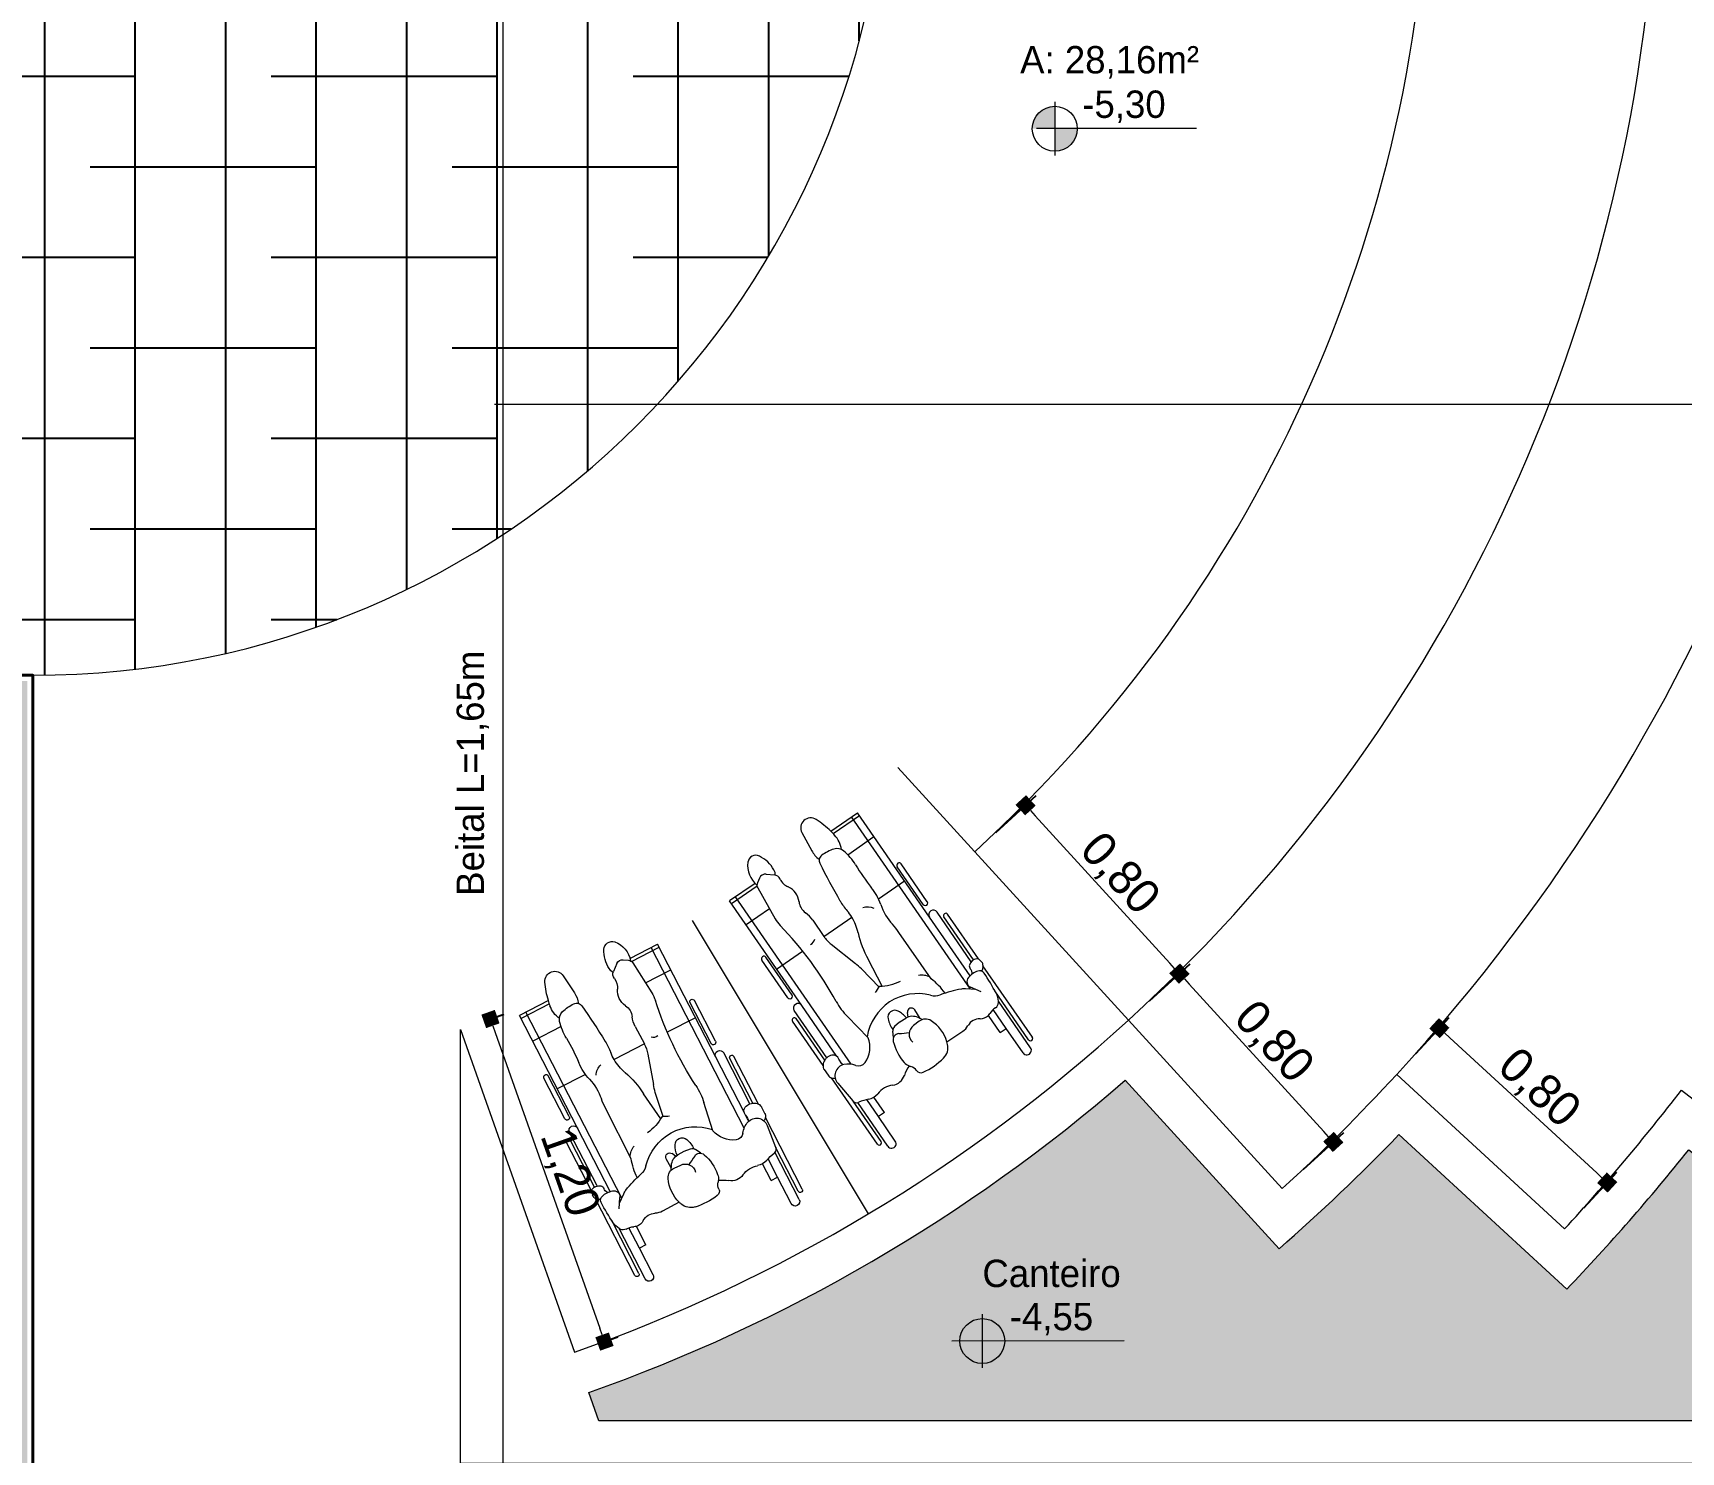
# Model space of a CAD drawing. Header units: millimetres. Extents: x 3006 to 6000, y 1661 to 3774.
# Drawn here: x 3761.31 to 3767.09, y 1866.84 to 1871.82 of the extents above; entities that cross this region are included whole.
import ezdxf

# ---------------------------------------------------------------- set-up
doc = ezdxf.new("R2010")
doc.units = ezdxf.units.MM
doc.header["$LTSCALE"] = 10
doc.linetypes.add('ACAD_ISO03W100', pattern=[30, 12, -18])
for name, color, linetype, lineweight in [('.10', 200, 'Continuous', 9), ('.15', 150, 'Continuous', 15), ('.20', 130, 'Continuous', 20), ('.40', 20, 'Continuous', 40), ('COTAS', 230, 'Continuous', 15), ('MARCAÇÕES', 230, 'Continuous', 15)]:
    doc.layers.add(name, color=color, linetype=linetype, lineweight=lineweight)
doc.layers.add('.20 hachura', color=185, linetype='Continuous')
doc.layers.add('Escrita', color=34, linetype='Continuous')
doc.layers.add('Verde', color=7, linetype='Continuous', true_color=0x136734)
doc.styles.add('Texto Wilian', font='himalaya.ttf')
doc.dimstyles.new('Cota 1-75 Exter WMJ', dxfattribs={"dimtxt": 0.12, "dimasz": 0.05, "dimexe": 0.05, "dimexo": 0.1, "dimgap": 0.002, "dimtad": 1, "dimzin": 1, "dimtxsty": 'Texto Wilian', "dimblk": 'BOXFILLED', "dimcen": 2.5, "dimclrd": 230, "dimclre": 230, "dimclrt": 104, "dimazin": 0, "dimtfac": 1, "dimtix": 1, "dimtmove": 0, "dimatfit": 3, "dimfxl": 0.3, "dimfxlon": 1, "dimlwd": 20, "dimarcsym": 1})

# ---------------------------------------------------------------- blocks, each defined once
blk = doc.blocks.new('cadeira de rodas')
at = {"layer": 'Verde', "color": 106, "lineweight": 9}
for p, q in [((3729.3176, 1869.0425), (3729.4153, 1869.1011)), ((3729.3256, 1869.0334), (3729.4214, 1869.0908)), ((3729.7709, 1868.4583), (3729.3935, 1869.088)), ((3729.6442, 1868.719), (3729.4153, 1869.1011)), ((3729.2163, 1869.0441), (3729.2464, 1868.9786)), ((3729.3716, 1868.9565), (3729.4675, 1869.0139)), ((3729.0813, 1868.9067), (3729.1104, 1868.9021)), ((3729.6249, 1868.7654), (3729.5423, 1868.9033)), ((3729.6397, 1868.7742), (3729.5571, 1868.9121)), ((3729.0413, 1868.8769), (3728.9479, 1868.821)), ((3729.0472, 1868.8666), (3728.9541, 1868.8108)), ((3729.049, 1868.8604), (3729.1032, 1868.7485)), ((3729.0578, 1868.8947), (3729.0492, 1868.8778)), ((3729.4692, 1868.7955), (3729.5643, 1868.8525)), ((3729.1769, 1868.439), (3728.9479, 1868.821)), ((3729.3361, 1868.2227), (3728.9697, 1868.8341)), ((3729.0855, 1868.785), (3729.0002, 1868.7339)), ((3729.2346, 1868.7351), (3729.2695, 1868.6761)), ((3729.2697, 1868.6759), (3729.3718, 1868.7371)), ((3729.7801, 1868.554), (3729.6715, 1868.7353)), ((3729.8057, 1868.5621), (3729.7077, 1868.7256)), ((3729.636, 1868.5034), (3729.5332, 1868.6728)), ((3729.7726, 1868.5048), (3729.6442, 1868.719)), ((3729.7884, 1868.56), (3729.6941, 1868.7174)), ((3729.1452, 1868.4779), (3729.0625, 1868.6158)), ((3729.0969, 1868.5724), (3729.1921, 1868.6295)), ((3729.2934, 1868.6469), (3729.374, 1868.5741)), ((3729.1303, 1868.469), (3729.0477, 1868.6069)), ((3729.4517, 1868.4859), (3729.3938, 1868.5537)), ((3729.4627, 1868.4887), (3729.4196, 1868.5862)), ((3729.8079, 1868.5602), (3729.8172, 1868.5497)), ((3729.8204, 1868.5399), (3729.8195, 1868.5296)), ((3729.977, 1868.2762), (3729.8202, 1868.5377)), ((3729.2885, 1868.2527), (3729.1769, 1868.439)), ((3729.7899, 1868.4556), (3729.7541, 1868.4606)), ((3729.8077, 1868.4461), (3729.7719, 1868.4652)), ((3729.7836, 1868.4565), (3729.7857, 1868.4578)), ((3729.9633, 1868.2681), (3729.8563, 1868.4466)), ((3729.2379, 1868.2247), (3729.1412, 1868.3861)), ((3729.2529, 1868.2503), (3729.1497, 1868.4227)), ((3729.2455, 1868.2429), (3729.1548, 1868.3943)), ((3729.4019, 1868.311), (3729.3343, 1868.3898)), ((3729.5465, 1868.3746), (3729.5451, 1868.3903)), ((3729.5887, 1868.3667), (3729.5713, 1868.3983)), ((3729.8876, 1868.3129), (3729.846, 1868.3823)), ((3729.9685, 1868.2397), (3729.8663, 1868.4102)), ((3729.4907, 1868.3063), (3729.4898, 1868.3287)), ((3729.5155, 1868.359), (3729.4969, 1868.3442)), ((3729.517, 1868.3599), (3729.5381, 1868.3712)), ((3729.5843, 1868.3575), (3729.5637, 1868.3436)), ((3729.5958, 1868.3626), (3729.5815, 1868.3707)), ((3729.8658, 1868.2998), (3729.8282, 1868.3626)), ((3729.6768, 1868.2797), (3729.7346, 1868.3127)), ((3729.8658, 1868.2998), (3729.8876, 1868.3129)), ((3729.9413, 1868.2234), (3729.8876, 1868.3129)), ((3729.2411, 1868.2094), (3729.2532, 1868.1895)), ((3729.3045, 1868.226), (3729.2946, 1868.2426)), ((3729.4105, 1867.9368), (3729.2653, 1868.1791)), ((3729.2854, 1868.1589), (3729.3348, 1868.0935)), ((3729.4241, 1867.9449), (3729.3357, 1868.0924)), ((3729.4203, 1868.0328), (3729.383, 1868.095)), ((3729.4421, 1868.0459), (3729.4084, 1868.102)), ((3729.4467, 1867.927), (3729.3511, 1868.0866)), ((3729.4421, 1868.0459), (3729.4203, 1868.0328)), ((3729.4739, 1867.9433), (3729.4203, 1868.0328))]:
    blk.add_line(p, q, dxfattribs=at)
for centre, radius, start, end in [((3729.2481, 1869.0587), 0.035, 52.9013, 204.69481), ((3729.0551, 1868.8034), 0.3551, 42.32881, 52.9013), ((3729.0551, 1868.8034), 0.3551, 39.19317, 42.32881), ((3729.2601, 1868.9706), 0.0906, 3.58505, 39.19317), ((3729.0481, 1868.9468), 0.0283, 60.10527, 168.09807), ((3729.0029, 1868.8682), 0.1189, 25.82556, 60.10527), ((3729.3281, 1869.0162), 0.0899, 204.69481, 230.4814), ((3729.2925, 1868.9416), 0.0223, 122.22019, 166.40323), ((3729.3628, 1868.8301), 0.1541, 104.4144, 122.22019), ((3729.3335, 1868.944), 0.0365, 45.7676, 104.4144), ((3729.2208, 1868.8283), 0.198, 27.23456, 45.7676), ((3729.1041, 1868.935), 0.0856, 168.09807, 228.33557), ((3729.0778, 1868.8845), 0.0225, 81.00138, 153.02827), ((3729.073, 1868.9022), 0.0411, 358.65399, 25.82556), ((3729.1066, 1868.8776), 0.0248, 20.80973, 81.00138), ((3729.2925, 1868.9416), 0.0223, 166.40323, 202.77116), ((3731.3818, 1869.8186), 2.2882, 202.77116, 206.51512), ((3729.9951, 1869.2268), 0.6729, 207.23456, 215.42968), ((3729.5497, 1868.9077), 0.00864, 30.93213, 210.93213), ((3729.0667, 1868.8689), 0.0196, 153.02827, 205.82505), ((3729.1808, 1868.9058), 0.0546, 200.80973, 243.0168), ((3729.1272, 1868.8005), 0.0635, 2.04283, 63.0168), ((3729.2447, 1868.8047), 0.054, 182.04283, 231.05934), ((3729.5461, 1868.9027), 0.2367, 206.51512, 216.98812), ((3729.2882, 1868.7239), 0.1947, 15.102, 35.42968), ((3729.2081, 1868.7994), 0.1166, 205.82505, 220.42159), ((3729.146, 1868.6825), 0.103, 30.6782, 51.05934), ((3729.2185, 1868.656), 0.1735, 27.8962, 36.98812), ((3729.2185, 1868.656), 0.1735, 8.32005, 27.8962), ((3729.426, 1868.717), 0.0518, 59.62513, 105.26798), ((3729.668, 1868.8263), 0.1987, 195.102, 218.38145), ((3729.6323, 1868.7698), 0.00864, 210.93213, 30.93213), ((3729.6579, 1868.7272), 0.0159, 30.93213, 210.93213), ((3729.7009, 1868.7215), 0.00794, 30.93213, 210.93213), ((3728.1753, 1867.9197), 1.2401, 25.09408, 40.42159), ((3729.2122, 1868.6747), 0.0256, 290.30922, 346.24549), ((3729.3781, 1868.7406), 0.1263, 210.6782, 227.87665), ((3729.7137, 1868.7296), 0.3272, 188.52751, 205.97997), ((3729.2809, 1868.5197), 0.2952, 31.24416, 38.38145), ((3729.0551, 1868.6113), 0.00864, 30.93213, 210.93213), ((3729.2253, 1868.4097), 0.2216, 40.50772, 47.87665), ((3729.8029, 1868.5314), 0.032, 95.33857, 158.7121), ((3729.8008, 1868.5539), 0.00949, 41.63118, 95.33857), ((3729.4592, 1868.6713), 0.1826, 268.20614, 292.15168), ((3729.6018, 1868.4628), 0.0554, 56.03702, 99.7596), ((3729.4851, 1868.3298), 0.23, 31.50197, 49.00658), ((3729.7821, 1868.4842), 0.0216, 135.28498, 241.96121), ((3729.8247, 1868.442), 0.0817, 107.22118, 135.28498), ((3729.7856, 1868.5382), 0.0134, 158.7121, 218.75867), ((3729.756, 1868.5145), 0.0245, 350.42152, 38.75867), ((3729.8061, 1868.5021), 0.0187, 30.22744, 107.22118), ((3729.8084, 1868.5306), 0.0112, 287.35067, 354.73711), ((3729.8075, 1868.5411), 0.013, 354.73711, 41.63118), ((3729.1142, 1868.0989), 0.8196, 24.47781, 30.22744), ((3729.1377, 1868.4734), 0.00864, 210.93213, 30.93213), ((3729.1633, 1868.4308), 0.0159, 30.93213, 210.93213), ((3729.521, 1868.5499), 0.2459, 205.09408, 220.61707), ((3729.5737, 1868.2761), 0.1789, 71.59336, 167.61792), ((3729.3007, 1868.5815), 0.1786, 320.30245, 328.7484), ((3729.6481, 1868.4996), 0.0567, 251.59336, 286.57618), ((3729.7918, 1868.0167), 0.4472, 96.7493, 106.57618), ((3729.7461, 1868.4034), 0.0578, 82.03285, 96.7493), ((3729.797, 1868.4098), 0.0693, 0.35808, 24.47781), ((3729.148, 1868.3902), 0.00794, 30.93213, 210.93213), ((3729.5003, 1868.377), 0.0246, 58.22709, 189.40013), ((3729.4652, 1868.3204), 0.0912, 34.63971, 58.22709), ((3729.559, 1868.3916), 0.014, 28.75931, 185.16315), ((3729.88, 1868.3383), 0.0555, 117.15895, 146.14702), ((3729.8449, 1868.4067), 0.0213, 297.15895, 356.34444), ((3729.797, 1868.4098), 0.0693, 356.34444, 0.35808), ((3729.5842, 1868.3909), 0.1097, 189.40013, 211.17021), ((3729.5086, 1868.3294), 0.0189, 128.45526, 182.30334), ((3729.5099, 1868.6849), 0.3661, 270.10219, 275.81693), ((3729.5214, 1868.3516), 0.00943, 118.03792, 128.45526), ((3729.5594, 1868.3312), 0.0452, 60.65721, 118.03792), ((3729.5824, 1868.3124), 0.0364, 120.93213, 226.36979), ((3729.6046, 1868.3274), 0.0364, 53.30604, 123.96663), ((3729.5462, 1868.2489), 0.1342, 13.28311, 53.30604), ((3729.7065, 1868.362), 0.0567, 299.65125, 327.39512), ((3729.7934, 1868.3064), 0.0463, 84.06363, 147.39512), ((3729.8021, 1868.3905), 0.0382, 264.06363, 313.03975), ((3729.8021, 1868.3905), 0.0382, 313.03975, 326.14702), ((3729.3147, 1868.2829), 0.0916, 320.87654, 17.87731), ((3729.5106, 1868.2968), 0.022, 90.10219, 190.5185), ((3729.6659, 1868.3256), 0.18, 190.5185, 217.34203), ((3729.628, 1868.262), 0.0513, 310.97641, 9.06565), ((3729.5462, 1868.2489), 0.1342, 9.06565, 13.28311), ((3729.9701, 1868.2721), 0.00794, 210.93213, 30.93213), ((3729.261, 1868.2215), 0.0233, 171.93032, 211.30555), ((3729.2767, 1868.2192), 0.0392, 142.82308, 171.93032), ((3729.2767, 1868.2192), 0.0392, 127.44845, 142.82308), ((3729.2767, 1868.2192), 0.0392, 97.63927, 127.44845), ((3729.2743, 1868.2373), 0.0209, 15.34117, 97.63927), ((3729.3175, 1868.1832), 0.0403, 99.07554, 217.10589), ((3729.3301, 1868.2526), 0.0369, 195.34117, 234.61501), ((3729.3227, 1868.151), 0.0729, 65.48066, 99.07554), ((3729.3644, 1868.2425), 0.0276, 245.48066, 320.87654), ((3729.5592, 1868.2443), 0.0458, 217.34203, 243.73377), ((3729.4955, 1868.4145), 0.2534, 291.14885, 310.97641), ((3729.9549, 1868.2315), 0.0159, 210.93213, 30.93213), ((3729.2754, 1868.203), 0.026, 211.30555, 247.05125), ((3729.2754, 1868.203), 0.026, 247.05125, 275.02842), ((3729.4736, 1868.19), 0.0503, 274.44875, 338.45434), ((3729.6306, 1868.128), 0.1185, 140.6578, 158.45434), ((3729.5592, 1868.2443), 0.0458, 243.73377, 252.26108), ((3729.5346, 1868.1672), 0.0351, 31.88567, 72.26108), ((3729.5802, 1868.1956), 0.0187, 211.88567, 291.14885), ((3729.349, 1868.1042), 0.0178, 217.10589, 276.6728), ((3729.4162, 1867.9142), 0.1838, 98.08068, 109.48509), ((3729.3827, 1868.1501), 0.0545, 278.08068, 317.50157), ((3729.4839, 1868.0574), 0.0827, 94.44875, 137.50157), ((3729.349, 1868.1042), 0.0178, 276.6728, 289.48509), ((3729.4173, 1867.9408), 0.00794, 210.93213, 30.93213), ((3729.4603, 1867.9351), 0.0159, 210.93213, 30.93213)]:
    blk.add_arc(centre, radius, start, end, dxfattribs=at)
blk = doc.blocks.new('_BoxFilled')
at = {"color": 0, "linetype": 'ByBlock', "lineweight": -2}
blk.add_line((-0.5, 0), (-1, 0), dxfattribs=at)
at = {"color": 0, "linetype": 'ByBlock'}
blk.add_solid([(-0.5, 0.5), (0.5, 0.5), (-0.5, -0.5), (0.5, -0.5)], dxfattribs=at)
blk = doc.blocks.new('*D299')
at = {"layer": 'COTAS', "color": 230, "lineweight": -2, "transparency": 16777216}
for p, q in [((3767.1053, 1858.7072), (3767.1053, 1858.3572)), ((3771.8883, 1858.7072), (3771.8883, 1858.3572))]:
    blk.add_line(p, q, dxfattribs=at)
at = {"layer": 'COTAS', "color": 230, "linetype": 'Continuous', "lineweight": 20, "transparency": 16777216}
blk.add_line((3767.1553, 1858.4072), (3771.8383, 1858.4072), dxfattribs=at)
at = {"layer": 'Defpoints', "color": 0, "transparency": 16777216}
for p in [(3771.8883, 1871.5129), (3767.1053, 1859.6079), (3771.8883, 1858.4072)]:
    blk.add_point(p, dxfattribs=at)
at = {"layer": 'COTAS', "color": 230, "lineweight": 20, "transparency": 16777216, "xscale": 0.05, "yscale": 0.05, "zscale": 0.05, "rotation": 180}
blk.add_blockref('_BoxFilled', (3767.1053, 1858.4072), dxfattribs=at)
at = {"layer": 'COTAS', "color": 230, "lineweight": 20, "transparency": 16777216, "xscale": 0.05, "yscale": 0.05, "zscale": 0.05}
blk.add_blockref('_BoxFilled', (3771.8883, 1858.4072), dxfattribs=at)
at = {"layer": 'COTAS', "color": 104, "transparency": 16777216, "insert": (3769.4968, 1858.484), "char_height": 0.12, "attachment_point": 5, "style": 'Texto Wilian'}
blk.add_mtext('4,78', dxfattribs=at)
blk = doc.blocks.new('*D301')
at = {"layer": 'COTAS', "color": 230, "lineweight": -2, "transparency": 16777216}
for p, q in [((3717.9963, 1858.4835), (3717.9963, 1858.1335)), ((3773.2383, 1858.4835), (3773.2383, 1858.1335))]:
    blk.add_line(p, q, dxfattribs=at)
at = {"layer": 'COTAS', "color": 230, "linetype": 'Continuous', "lineweight": 20, "transparency": 16777216}
blk.add_line((3773.1883, 1858.1835), (3718.0463, 1858.1835), dxfattribs=at)
at = {"layer": 'Defpoints', "color": 0, "transparency": 16777216}
for p in [(3773.2383, 1868.8129), (3717.9963, 1859.6079), (3717.9963, 1858.1835)]:
    blk.add_point(p, dxfattribs=at)
at = {"layer": 'COTAS', "color": 230, "lineweight": 20, "transparency": 16777216, "xscale": 0.05, "yscale": 0.05, "zscale": 0.05, "rotation": 180}
blk.add_blockref('_BoxFilled', (3717.9963, 1858.1835), dxfattribs=at)
at = {"layer": 'COTAS', "color": 230, "lineweight": 20, "transparency": 16777216, "xscale": 0.05, "yscale": 0.05, "zscale": 0.05}
blk.add_blockref('_BoxFilled', (3773.2383, 1858.1835), dxfattribs=at)
at = {"layer": 'COTAS', "color": 104, "transparency": 16777216, "insert": (3745.6173, 1858.2602), "char_height": 0.12, "attachment_point": 5, "style": 'Texto Wilian'}
blk.add_mtext('55,24', dxfattribs=at)
blk = doc.blocks.new('*D328')
at = {"layer": 'COTAS', "color": 230, "lineweight": -2, "transparency": 16777216}
for p, q in [((3766.1571, 1868.2363), (3766.273, 1868.3622)), ((3766.7459, 1867.6947), (3766.8618, 1867.8207))]:
    blk.add_line(p, q, dxfattribs=at)
at = {"layer": 'COTAS', "color": 230, "linetype": 'Continuous', "lineweight": 20, "transparency": 16777216}
blk.add_line((3766.2759, 1868.2916), (3766.7912, 1867.8177), dxfattribs=at)
at = {"layer": 'Defpoints', "color": 0, "transparency": 16777216}
for p in [(3766.0894, 1868.1627), (3766.828, 1867.7839), (3766.6783, 1867.6211)]:
    blk.add_point(p, dxfattribs=at)
at = {"layer": 'COTAS', "color": 230, "lineweight": 20, "transparency": 16777216, "xscale": 0.05, "yscale": 0.05, "zscale": 0.05}
for p, rotation in [((3766.2391, 1868.3254), 137.3930458945435), ((3766.828, 1867.7839), 317.3930458945435)]:
    blk.add_blockref('_BoxFilled', p, dxfattribs=dict(at, rotation=rotation))
at = {"layer": 'COTAS', "color": 104, "transparency": 16777216, "insert": (3766.5855, 1868.1111), "char_height": 0.12, "attachment_point": 5, "rotation": 317.39305, "style": 'Texto Wilian'}
blk.add_mtext('0,80', dxfattribs=at)
blk = doc.blocks.new('*D329')
at = {"layer": 'COTAS', "color": 230, "lineweight": -2, "transparency": 16777216}
for p, q in [((3765.2222, 1868.4207), (3765.3647, 1868.5507)), ((3765.7616, 1867.8299), (3765.904, 1867.9599))]:
    blk.add_line(p, q, dxfattribs=at)
at = {"layer": 'COTAS', "color": 230, "linetype": 'Continuous', "lineweight": 20, "transparency": 16777216}
blk.add_line((3765.3614, 1868.4801), (3765.8334, 1867.9631), dxfattribs=at)
at = {"layer": 'Defpoints', "color": 0, "transparency": 16777216}
for p in [(3765.1484, 1868.3533), (3765.8671, 1867.9262), (3765.6877, 1867.7625)]:
    blk.add_point(p, dxfattribs=at)
at = {"layer": 'COTAS', "color": 230, "lineweight": 20, "transparency": 16777216, "xscale": 0.05, "yscale": 0.05, "zscale": 0.05}
for p, rotation in [((3765.3277, 1868.517), 132.3930458944801), ((3765.8671, 1867.9262), 312.3930458944801)]:
    blk.add_blockref('_BoxFilled', p, dxfattribs=dict(at, rotation=rotation))
at = {"layer": 'COTAS', "color": 104, "transparency": 16777216, "insert": (3765.6541, 1868.2733), "char_height": 0.12, "attachment_point": 5, "rotation": 312.39305, "style": 'Texto Wilian'}
blk.add_mtext('0,80', dxfattribs=at)
blk = doc.blocks.new('*D330')
at = {"layer": 'COTAS', "color": 230, "lineweight": -2, "transparency": 16777216}
for p, q in [((3764.6828, 1869.0115), (3764.8244, 1869.1408)), ((3765.2222, 1868.4207), (3765.3638, 1868.55))]:
    blk.add_line(p, q, dxfattribs=at)
at = {"layer": 'COTAS', "color": 230, "linetype": 'Continuous', "lineweight": 20, "transparency": 16777216}
blk.add_line((3764.8212, 1869.0702), (3765.2932, 1868.5532), dxfattribs=at)
at = {"layer": 'Defpoints', "color": 0, "transparency": 16777216}
for p in [(3764.609, 1868.9441), (3765.3269, 1868.5163), (3765.1484, 1868.3533)]:
    blk.add_point(p, dxfattribs=at)
at = {"layer": 'COTAS', "color": 230, "lineweight": 20, "transparency": 16777216, "xscale": 0.05, "yscale": 0.05, "zscale": 0.05}
for p, rotation in [((3764.7875, 1869.1071), 132.393045894524), ((3765.3269, 1868.5163), 312.393045894524)]:
    blk.add_blockref('_BoxFilled', p, dxfattribs=dict(at, rotation=rotation))
at = {"layer": 'COTAS', "color": 104, "transparency": 16777216, "insert": (3765.1138, 1868.8634), "char_height": 0.12, "attachment_point": 5, "rotation": 312.39305, "style": 'Texto Wilian'}
blk.add_mtext('0,80', dxfattribs=at)
blk = doc.blocks.new('*D331')
at = {"layer": 'COTAS', "color": 230, "lineweight": -2, "transparency": 16777216}
for p, q in [((3762.8996, 1868.3536), (3762.9574, 1868.3741)), ((3763.2996, 1867.2223), (3763.3574, 1867.2427))]:
    blk.add_line(p, q, dxfattribs=at)
at = {"layer": 'COTAS', "color": 230, "linetype": 'Continuous', "lineweight": 20, "transparency": 16777216}
blk.add_line((3762.9269, 1868.3103), (3763.2936, 1867.2732), dxfattribs=at)
at = {"layer": 'Defpoints', "color": 0, "transparency": 16777216}
for p in [(3762.8053, 1868.3203), (3763.3103, 1867.226), (3763.2053, 1867.1889)]:
    blk.add_point(p, dxfattribs=at)
at = {"layer": 'COTAS', "color": 230, "lineweight": 20, "transparency": 16777216, "xscale": 0.05, "yscale": 0.05, "zscale": 0.05}
for p, rotation in [((3762.9103, 1868.3574), 109.4712206344976), ((3763.3103, 1867.226), 289.4712206344976)]:
    blk.add_blockref('_BoxFilled', p, dxfattribs=dict(at, rotation=rotation))
at = {"layer": 'COTAS', "color": 104, "transparency": 16777216, "insert": (3763.1826, 1867.8173), "char_height": 0.12, "attachment_point": 5, "rotation": 289.47122, "style": 'Texto Wilian'}
blk.add_mtext('1,20', dxfattribs=at)
blk = doc.blocks.new('*D332')
at = {"layer": 'COTAS', "color": 230, "linetype": 'Continuous', "lineweight": 20, "transparency": 16777216}
blk.add_line((3770.5341, 1868.8192), (3771.0816, 1868.5972), dxfattribs=at)
at = {"layer": 'Defpoints', "color": 0, "transparency": 16777216}
for p in [(3761.3053, 1872.563), (3771.1279, 1868.5784)]:
    blk.add_point(p, dxfattribs=at)
at = {"layer": 'COTAS', "color": 230, "lineweight": 20, "transparency": 16777216, "xscale": 0.05, "yscale": 0.05, "zscale": 0.05, "rotation": 337.9197695817825}
blk.add_blockref('_BoxFilled', (3771.1279, 1868.5784), dxfattribs=at)
at = {"layer": 'COTAS', "color": 104, "transparency": 16777216, "insert": (3770.8, 1868.7942), "char_height": 0.12, "attachment_point": 5, "rotation": 337.91977, "style": 'Texto Wilian'}
blk.add_mtext('R10,60', dxfattribs=at)

msp = doc.modelspace()

# ---------------------------------------------------------------- hatches: boundary and pattern name
at = {"layer": '.20 hachura'}
h = msp.add_hatch(dxfattribs=at)
h.set_pattern_fill('AR-HBONE', color=185, scale=0.001)
edge = h.paths.add_edge_path()
edge.add_line((3773.0883, 1869.683), (3771.5066, 1869.683))
edge.add_arc((3758.223, 1873.9584), 13.9547, 329.12833, 342.15899, ccw=False)
edge.add_line((3770.2006, 1866.798), (3770.2006, 1865.298))
edge.add_line((3770.2006, 1865.298), (3767.1053, 1865.298))
edge.add_line((3767.1053, 1865.298), (3767.1053, 1860.058))
edge.add_line((3767.1053, 1860.058), (3755.7103, 1860.058))
edge.add_line((3755.7103, 1860.058), (3755.7103, 1859.458))
edge.add_line((3755.7103, 1859.458), (3754.2103, 1859.458))
edge.add_line((3754.2103, 1859.458), (3754.2103, 1860.058))
edge.add_line((3754.2103, 1860.058), (3752.1383, 1860.058))
edge.add_line((3752.1383, 1860.058), (3752.1383, 1859.458))
edge.add_line((3752.1383, 1859.458), (3750.1383, 1859.458))
edge.add_line((3750.1383, 1859.458), (3750.1383, 1860.058))
edge.add_line((3750.1383, 1860.058), (3727.4333, 1860.058))
edge.add_line((3727.4333, 1860.058), (3727.4433, 1859.058))
edge.add_line((3727.4433, 1859.058), (3720.1883, 1859.058))
edge.add_line((3720.1883, 1859.058), (3720.1883, 1860.058))
edge.add_line((3720.1883, 1860.058), (3717.9963, 1860.058))
edge.add_line((3717.9963, 1860.058), (3717.9963, 1872.563))
edge.add_line((3717.9963, 1872.563), (3715.9963, 1872.5389))
edge.add_line((3715.9963, 1872.5389), (3715.9963, 1858.058))
edge.add_line((3715.9963, 1858.058), (3769.1053, 1858.058))
edge.add_line((3769.1053, 1858.058), (3769.1053, 1860.4811))
edge.add_arc((3761.3053, 1872.563), 14.3809, 302.84623, 374.33722)
edge.add_arc((3761.3053, 1872.563), 14.3809, 14.33722, 57.15377)
edge.add_line((3769.1053, 1884.6448), (3769.1053, 1887.068))
edge.add_line((3769.1053, 1887.068), (3715.9963, 1887.068))
edge.add_line((3715.9963, 1887.068), (3715.9963, 1872.5394))
edge.add_line((3715.9963, 1872.5394), (3717.9963, 1872.563))
edge.add_line((3717.9963, 1872.563), (3717.9963, 1885.068))
edge.add_line((3717.9963, 1885.068), (3720.1883, 1885.068))
edge.add_line((3720.1883, 1885.068), (3720.1883, 1886.068))
edge.add_line((3720.1883, 1886.068), (3728.6383, 1886.068))
edge.add_line((3728.6383, 1886.068), (3728.6383, 1885.068))
edge.add_line((3728.6383, 1885.068), (3750.1383, 1885.068))
edge.add_line((3750.1383, 1885.068), (3750.1383, 1885.668))
edge.add_line((3750.1383, 1885.668), (3752.1383, 1885.668))
edge.add_line((3752.1383, 1885.668), (3752.1383, 1885.068))
edge.add_line((3752.1383, 1885.068), (3754.2103, 1885.068))
edge.add_line((3754.2103, 1885.068), (3754.2103, 1885.668))
edge.add_line((3754.2103, 1885.668), (3755.7103, 1885.668))
edge.add_line((3755.7103, 1885.668), (3755.7103, 1885.068))
edge.add_line((3755.7103, 1885.068), (3767.1053, 1885.068))
edge.add_line((3767.1053, 1885.068), (3767.1053, 1879.828))
edge.add_line((3767.1053, 1879.828), (3770.2006, 1879.828))
edge.add_line((3770.2006, 1879.828), (3770.2006, 1878.328))
edge.add_arc((3758.5419, 1871.3119), 13.6069, 17.67373, 31.03894, ccw=False)
edge.add_line((3771.5066, 1875.443), (3773.0883, 1875.443))
edge.add_line((3773.0883, 1875.443), (3773.0883, 1875.863))
edge.add_line((3773.0883, 1875.863), (3773.2383, 1875.863))
edge.add_line((3773.2383, 1875.863), (3773.2383, 1869.263))
edge.add_line((3773.2383, 1869.263), (3773.0883, 1869.263))
edge.add_line((3773.0883, 1869.263), (3773.0883, 1869.683))
h = msp.add_hatch(color=185, dxfattribs=at)
h.dxf.hatch_style = 1
h.paths.add_polyline_path([(3754.1903, 1884.658), (3754.0513, 1884.658), (3754.0513, 1881.198), (3754.1903, 1881.198)])
h.paths.add_polyline_path([(3761.2853, 1864.593), (3761.1753, 1864.593), (3761.1753, 1863.928), (3758.2303, 1863.928), (3758.2303, 1862.978), (3756.6853, 1862.978), (3756.6853, 1862.868), (3758.3403, 1862.868), (3758.3403, 1863.818), (3761.1753, 1863.818), (3761.1753, 1862.6067), (3761.2853, 1862.6067)])
h.paths.add_polyline_path([(3754.1903, 1860.468), (3754.0513, 1860.468), (3754.0513, 1863.928), (3754.1903, 1863.928)])
h.paths.add_polyline_path([(3766.9753, 1860.078), (3766.9753, 1865.278), (3767.0853, 1865.278), (3767.0853, 1860.078)])
h.paths.add_polyline_path([(3762.8253, 1865.278), (3762.9353, 1865.278), (3762.9353, 1863.818), (3762.8253, 1863.818)])
h.paths.add_polyline_path([(3762.8253, 1860.078), (3762.9353, 1860.078), (3762.9353, 1861.538), (3762.8253, 1861.538)])
h.paths.add_polyline_path([(3755.8453, 1860.078), (3755.8453, 1863.818), (3757.3903, 1863.818), (3757.3903, 1863.928), (3755.7303, 1863.928), (3755.7303, 1860.078)])
h.paths.add_polyline_path([(3761.2853, 1880.533), (3761.1753, 1880.533), (3761.1753, 1881.198), (3758.2303, 1881.198), (3758.2303, 1882.148), (3756.6853, 1882.148), (3756.6853, 1882.258), (3758.3403, 1882.258), (3758.3403, 1881.308), (3761.1753, 1881.308), (3761.1753, 1882.5192), (3761.2853, 1882.5192)])
h.paths.add_polyline_path([(3766.9753, 1885.048), (3766.9753, 1879.848), (3767.0853, 1879.848), (3767.0853, 1885.048)])
h.paths.add_polyline_path([(3762.8253, 1879.848), (3762.9353, 1879.848), (3762.9353, 1881.308), (3762.8253, 1881.308)])
h.paths.add_polyline_path([(3762.8253, 1885.048), (3762.9353, 1885.048), (3762.9353, 1883.588), (3762.8253, 1883.588)])
h.paths.add_polyline_path([(3755.8453, 1885.048), (3755.8453, 1881.308), (3757.3903, 1881.308), (3757.3903, 1881.198), (3755.7303, 1881.198), (3755.7303, 1885.048)])
h.paths.add_polyline_path([(3761.1753, 1860.078), (3761.1753, 1861.3667), (3761.2853, 1861.3667), (3761.2853, 1860.078)])
h.paths.add_polyline_path([(3761.1753, 1885.048), (3761.1753, 1883.7592), (3761.2853, 1883.7592), (3761.2853, 1885.048)])
h.paths.add_polyline_path([(3754.1903, 1869.4824), (3754.1903, 1865.083), (3754.0513, 1865.083), (3754.0513, 1869.4824)])
h.paths.add_polyline_path([(3755.8403, 1865.833), (3755.7303, 1865.833), (3755.7303, 1869.543), (3761.2853, 1869.543), (3761.2853, 1865.833), (3761.1753, 1865.833), (3761.1753, 1869.433), (3758.5628, 1869.433), (3758.5628, 1865.833), (3758.4528, 1865.833), (3758.4528, 1869.433), (3755.8403, 1869.433)])
h.paths.add_polyline_path([(3758.4528, 1879.293), (3758.4528, 1875.693), (3755.8403, 1875.693), (3755.8403, 1879.293), (3755.7303, 1879.293), (3755.7303, 1875.583), (3761.2853, 1875.583), (3761.2853, 1879.293), (3761.1753, 1879.293), (3761.1753, 1875.693), (3758.5628, 1875.693), (3758.5628, 1879.293)])
h.paths.add_polyline_path([(3757.3128, 1879.293), (3757.3128, 1879.183), (3757.2028, 1879.183), (3757.2028, 1879.293)], flags=17)
h.paths.add_polyline_path([(3757.3128, 1865.833), (3757.3128, 1865.943), (3757.2028, 1865.943), (3757.2028, 1865.833)])
h.paths.add_polyline_path([(3759.8128, 1879.183), (3759.8128, 1879.293), (3759.7028, 1879.293), (3759.7028, 1879.183)], flags=17)
h.paths.add_polyline_path([(3759.7028, 1865.943), (3759.7028, 1865.833), (3759.8128, 1865.833), (3759.8128, 1865.943)])
edge = h.paths.add_edge_path()
edge.add_line((3754.1903, 1875.563), (3754.1903, 1880.043))
edge.add_line((3754.1903, 1880.043), (3754.0513, 1880.043))
edge.add_line((3754.0513, 1880.043), (3754.0513, 1875.563))
h = msp.add_hatch(dxfattribs=at)
h.set_pattern_fill('ANSI38', color=185, scale=0.1, angle=45)
h.set_pattern_definition([(90, (34.8489, 0), (-0.3175, 0), []), (180, (34.8489, 0), (-0.635, -0.3175), [0.79375, -0.47625])])
edge = h.paths.add_edge_path()
edge.add_line((3761.3053, 1875.563), (3755.7103, 1875.563))
edge.add_line((3755.7103, 1875.563), (3754.2103, 1875.563))
edge.add_line((3754.2103, 1875.563), (3754.2103, 1869.563))
edge.add_line((3754.2103, 1869.563), (3755.7103, 1869.563))
edge.add_line((3755.7103, 1869.563), (3761.3053, 1869.563))
edge.add_arc((3761.3053, 1872.563), 3, 270, 450)
edge = h.paths.add_edge_path(flags=16)
edge.add_arc((3761.6282, 1872.432), 0.0788, 0, 360)
h.paths.add_polyline_path([(3761.6948, 1872.3595), (3762.0382, 1872.3595), (3762.0382, 1872.6191), (3761.6948, 1872.6191)], flags=16)
h.paths.add_polyline_path([(3761.5292, 1872.5155), (3762.2261, 1872.5155), (3762.2261, 1872.7751), (3761.5292, 1872.7751)], flags=16)
h.paths.add_polyline_path([(3761.5149, 1872.659), (3762.3465, 1872.659), (3762.3465, 1872.9186), (3761.5149, 1872.9186)], flags=16)
h.paths.add_polyline_path([(3761.6, 1872.7614), (3762.1445, 1872.7614), (3762.1445, 1873.1508), (3761.6, 1873.1508)], flags=16)
at = {"layer": '.20 hachura', "true_color": 0x0a7808}
h = msp.add_hatch(dxfattribs=at)
h.set_pattern_fill('CROSS', color=96, scale=0.01)
h.set_pattern_definition([(0, (34.848914, 0), (0.0635, 0.0635), [0.03175, -0.09525]), (90, (34.86479, -0.015875), (-0.0635, 0.0635), [0.03175, -0.09525])])
h.paths.add_polyline_path([(3771.7284, 1871.813), (3770.7255, 1871.813, -0.127058), (3769.1841, 1867.3449), (3768.1731, 1867.9916, -0.02182), (3767.7485, 1867.4105), (3767.1146, 1867.8987, -0.02182), (3766.686, 1867.4102), (3766.0971, 1867.9519, -0.02182), (3765.6769, 1867.5518), (3765.1374, 1868.1428, -0.093879), (3763.2553, 1867.0475), (3763.2905, 1866.948), (3770.1186, 1866.948, 0.124493)])
at = {"layer": 'MARCAÇÕES'}
h = msp.add_hatch(color=256, dxfattribs=at)
h.paths.add_polyline_path([(3764.89, 1871.5586, 0.414214), (3764.8112, 1871.4798), (3764.89, 1871.4798)])
h.paths.add_polyline_path([(3764.9688, 1871.4798), (3764.89, 1871.4798), (3764.89, 1871.4011, 0.414214)])
h = msp.add_hatch(color=256, dxfattribs=at)
h.paths.add_polyline_path([(3764.6356, 1867.3068, 0.414214), (3764.5568, 1867.228), (3764.6356, 1867.228)])
h.paths.add_polyline_path([(3764.7144, 1867.228), (3764.6356, 1867.228), (3764.6356, 1867.1492, 0.414214)])

# ---------------------------------------------------------------- linework, layer by layer
at = {"layer": '.10', "color": 200, "linetype": 'ACAD_ISO03W100', "lineweight": 9, "ltscale": 0.1}
for p, q in [((3714.3946, 1870.513), (3774.9248, 1870.513)), ((3774.9248, 1870.513), (3714.3946, 1870.513))]:
    msp.add_line(p, q, dxfattribs=at)
at = {"layer": '.10', "color": 200, "lineweight": 9}
for p, q in [((3764.3393, 1869.2395), (3765.1484, 1868.3533)), ((3763.6184, 1868.703), (3764.2353, 1867.6736))]:
    msp.add_line(p, q, dxfattribs=at)
for radius, start, end in [(6.5, 317.39305, 42.60695), (5.7, 312.39305, 47.60695), (4.9, 312.39305, 47.60695), (3, 270, 90)]:
    msp.add_arc((3761.3053, 1872.563), radius, start, end, dxfattribs=at)
at = {"layer": '.15', "color": 150, "lineweight": 15}
msp.add_line((3762.9553, 1865.298), (3762.9553, 1879.828), dxfattribs=at)
at = {"layer": '.20', "color": 130, "lineweight": 20}
for points in [[(3771.8883, 1871.963, -0.130332), (3770.2006, 1866.798), (3762.8053, 1866.798), (3762.8053, 1868.3203), (3763.2053, 1867.1889, 0.10035), (3765.1484, 1868.3533), (3765.6877, 1867.7625, 0.02182), (3766.0894, 1868.1627), (3766.6783, 1867.6211, 0.02182), (3767.0885, 1868.1082), (3767.7223, 1867.62, 0.02182), (3768.1287, 1868.1981), (3769.1395, 1867.5514, 0.126808), (3770.586, 1871.963), (3771.8883, 1871.963)], [(3771.7284, 1871.813, -0.124493), (3770.1186, 1866.948), (3763.2905, 1866.948), (3763.2553, 1867.0475, 0.093879), (3765.1374, 1868.1428), (3765.6769, 1867.5518, 0.02182), (3766.0971, 1867.9519), (3766.686, 1867.4102, 0.02182), (3767.1146, 1867.8987), (3767.7485, 1867.4105, 0.02182), (3768.1731, 1867.9916), (3769.1841, 1867.3449, 0.127058), (3770.7255, 1871.813), (3771.7284, 1871.813)]]:
    msp.add_lwpolyline(points, format="xyb", dxfattribs=at)
at = {"layer": '.40'}
msp.add_lwpolyline([(3755.8603, 1865.813), (3755.7103, 1865.813), (3755.7103, 1869.563), (3761.3053, 1869.563), (3761.3053, 1865.813), (3761.1553, 1865.813), (3761.1553, 1869.413), (3758.5828, 1869.413), (3758.5828, 1865.813), (3758.4328, 1865.813), (3758.4328, 1869.413), (3755.8603, 1869.413)], close=True, dxfattribs=at)
at = {"layer": 'MARCAÇÕES'}
for p, q in [((3764.89, 1871.5743), (3764.89, 1871.3859)), ((3765.3873, 1871.4801), (3764.8255, 1871.4801)), ((3764.6356, 1867.3224), (3764.6356, 1867.1341)), ((3765.1329, 1867.2283), (3764.5288, 1867.228))]:
    msp.add_line(p, q, dxfattribs=at)
for centre in [(3764.89, 1871.4798), (3764.6356, 1867.228)]:
    msp.add_circle(centre, 0.0788, dxfattribs=at)

# ---------------------------------------------------------------- block references
at = {"layer": '.40', "rotation": 3.672160260151088}
msp.add_blockref('cadeira de rodas', (162.1507, -235.0422), dxfattribs=at)
at = {"layer": '.40', "xscale": -1, "rotation": 58.19210626883966}
msp.add_blockref('cadeira de rodas', (7317.0854, 4052.5497), dxfattribs=at)

# ---------------------------------------------------------------- texts
at = {"layer": 'Escrita', "char_height": 0.096, "width": 3.499882, "attachment_point": 1, "style": 'Texto Wilian'}
for s, insert in [('{\\C34;A: 28,16m²}', (3764.7683, 1871.7698)), ('{\\C34;-5,30}', (3764.9864, 1871.6138)), ('{\\C34;Canteiro }', (3764.6361, 1867.5133)), ('{\\C34;-4,55}', (3764.732, 1867.3619))]:
    msp.add_mtext(s, dxfattribs=dict(at, insert=insert))
at = {"layer": 'Escrita', "insert": (3762.7914, 1868.7893), "char_height": 0.096, "width": 3.499882, "attachment_point": 1, "rotation": 90, "style": 'Texto Wilian'}
msp.add_mtext('{\\C34;Beital L=1,65m}', dxfattribs=at)

# ---------------------------------------------------------------- dimensions: what is measured, and where the dimension line sits
at = {"layer": 'COTAS'}
dim = msp.add_radius_dim(center=(3761.3053, 1872.563), mpoint=(3771.1279, 1868.5784), dimstyle='Cota 1-75 Exter WMJ', dxfattribs=at)
dim.commit()
dim.dimension.update_dxf_attribs({"geometry": '*D332', "text_midpoint": (3770.7712, 1868.7231), "dimtype": 164})
for base, p1, p2, picture, middle in [((3771.8883, 1858.4072), (3767.1053, 1859.6079), (3771.8883, 1871.5129), '*D299', (3769.4968, 1858.484)), ((3717.9963, 1858.1835), (3773.2383, 1868.8129), (3717.9963, 1859.6079), '*D301', (3745.6173, 1858.2602))]:
    dim = msp.add_linear_dim(base=base, p1=p1, p2=p2, dimstyle='Cota 1-75 Exter WMJ', dxfattribs=at)
    dim.commit()
    dim.dimension.update_dxf_attribs({"geometry": picture, "text_midpoint": middle})
for p1, p2, distance, picture, middle in [((3764.609, 1868.9441), (3765.1484, 1868.3533), 0.2417, '*D330', (3765.1138, 1868.8634)), ((3765.1484, 1868.3533), (3765.6877, 1867.7625), 0.2429, '*D329', (3765.6541, 1868.2733)), ((3762.8053, 1868.3203), (3763.2053, 1867.1889), 0.1113, '*D331', (3763.1826, 1867.8173)), ((3766.0894, 1868.1627), (3766.6783, 1867.6211), 0.2211, '*D328', (3766.5855, 1868.1111))]:
    dim = msp.add_aligned_dim(p1=p1, p2=p2, distance=distance, dimstyle='Cota 1-75 Exter WMJ', dxfattribs=at)
    dim.commit()
    dim.dimension.update_dxf_attribs({"geometry": picture, "text_midpoint": middle})

doc.saveas('drawing.dxf')
